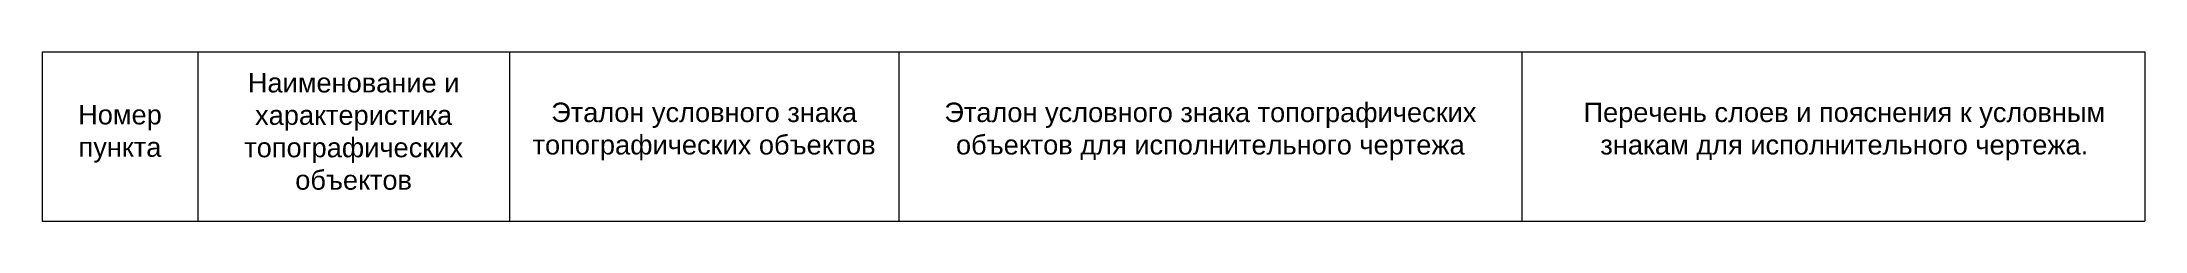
# Paper-space layout 'Объекты промышленные.' of a CAD drawing. Header units: metres. Extents: x 87 to 222, y 324 to 335.
import ezdxf

# ---------------------------------------------------------------- set-up
doc = ezdxf.new("R2010")
doc.units = ezdxf.units.M
doc.layers.add('01_Оформление', color=7, linetype='Continuous', lineweight=20)
doc.styles.add('Т-132', font='arial.ttf')

psp = doc.layouts.new('Объекты промышленные.')

# ---------------------------------------------------------------- linework, layer by layer
at = {"layer": '01_Оформление'}
for p, q in [((87.23, 335.3), (222.23, 335.3)), ((87.23, 335.3), (87.23, 324.41)), ((97.23, 335.3), (97.23, 324.41)), ((117.23, 335.3), (117.23, 324.41)), ((142.23, 335.3), (142.23, 324.41)), ((182.23, 335.3), (182.23, 324.41)), ((222.23, 335.3), (222.23, 324.41)), ((222.23, 335.3), (222.23, 324.41)), ((87.23, 324.41), (222.23, 324.41)), ((87.23, 324.41), (222.23, 324.41))]:
    psp.add_line(p, q, dxfattribs=at)

# ---------------------------------------------------------------- texts
at = {"layer": '01_Оформление', "char_height": 1.25, "attachment_point": 5, "style": 'Т-132'}
for s, insert, width in [('{\\fArial|b0|i0|c204|p34;Наименование и характеристика топографических объектов}', (107.23, 330.18), 18), ('Номер пункта', (92.23, 330.03), 8), ('Эталон условного знака топографических объектов', (129.73, 330.18), 23), ('Эталон условного знака топографических объектов для исполнительного чертежа', (162.23, 330.18), 38), ('Перечень слоев и пояснения к условным знакам для исполнительного чертежа.', (202.93, 330.18), 38)]:
    psp.add_mtext(s, dxfattribs=dict(at, insert=insert, width=width))

doc.saveas('drawing.dxf')
